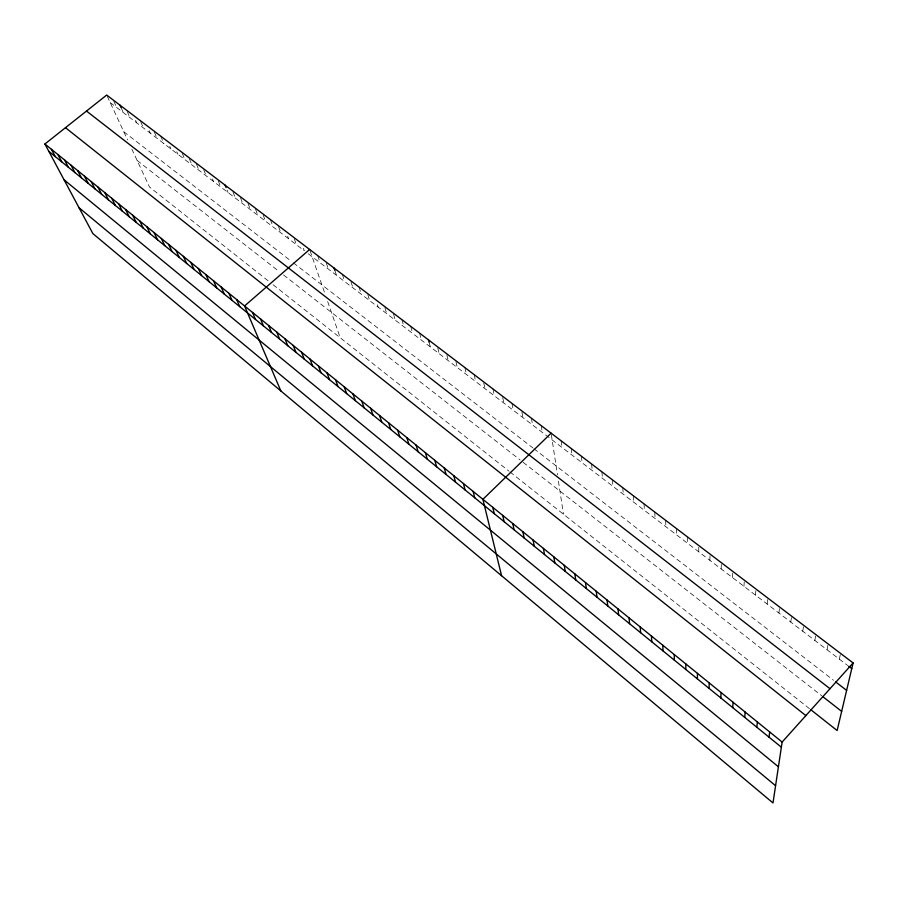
<?xml version="1.0" encoding="UTF-8"?>
<svg xmlns="http://www.w3.org/2000/svg" width="898" height="898" viewBox="0 0 898 898"><rect width="100%" height="100%" fill="white"/><g stroke="black" fill="none" stroke-linecap="round" stroke-linejoin="round"><path stroke-width="0.67" stroke-dasharray="4.49 3.37" d="M698.734 551.821L698.79 546.803M709.891 560.33L710.037 554.1M721.139 568.917L721.386 562.732M732.499 577.582L732.824 571.431M743.948 586.327L744.375 580.22M755.499 595.15L756.026 589.088M767.161 604.051L767.779 598.023M778.925 613.02L779.632 607.048M790.79 622.078L791.598 616.151M802.756 631.215L803.676 625.345M814.845 640.442L815.867 634.617M827.036 649.748L828.158 643.967M839.338 659.143L840.573 653.407M110.207 102.585L304.242 250.699L303.378 248.263M308.205 253.719L847.622 665.463M123.789 131.77L291.21 261.161M293.377 262.833L532.862 447.9M533.906 448.708L833.535 680.269M137.125 160.45L279.39 271.701M283.555 274.956L520.122 459.944M523.13 462.302L821.704 695.782M268.087 280.76L149.495 187.02L131.871 149.147M273.082 284.711L508.942 471.136M510.03 471.989L809.738 708.881M107.289 96.311L127.583 139.931M113.866 101.328L116.774 107.603M121.073 107.625L123.374 112.643M127.179 111.453L130.03 117.717M135.598 120.332L136.721 122.835M140.672 121.724L143.467 127.976M149.147 130.659L150.258 133.162M154.344 132.129L157.094 138.371M160.697 136.137L163.975 143.624M169.823 146.419L170.901 148.911M176.805 151.751L177.871 154.243M182.249 153.378L184.898 159.597M189.355 158.789L191.97 164.996M196.505 164.233L199.087 170.429M203.7 169.711L206.259 175.907M212.467 178.938L213.477 181.418M218.248 180.79L220.751 186.975M227.082 190.084L228.07 192.554M233.009 192.015L235.444 198.189M240.473 197.695L242.875 203.857M247.983 203.419L250.351 209.571M255.548 209.178L257.883 215.318M263.159 214.97L265.471 221.11M270.388 219.595L273.115 226.936M278.571 226.7L280.816 232.818M287.686 236.286L288.561 238.733M294.196 238.599L296.374 244.694M310.057 250.677L324.616 292.726M327.68 301.56L340.219 337.771M317.712 255.604L320.193 262.878M326.266 263.002L328.286 269.052M334.853 270.444L336.447 275.282M342.318 274.317L344.652 281.545M351.017 281.86L352.936 287.865M359.032 287.034L361.277 294.23M367.843 294.656L369.673 300.639M377.429 304.714L378.137 307.105M384.928 307.666L386.668 313.615M393.56 314.244L395.266 320.182M401.934 319.677L403.932 326.793M410.712 326.367L412.653 333.45M419.568 333.091L421.454 340.162M429.098 342.228L430.31 346.931M437.775 347.896L439.245 353.745M446.822 354.777L448.248 360.626M455.937 361.726L457.329 367.551M464.872 367.563L466.466 374.533M474.144 374.623L475.693 381.56M483.741 382.896L484.976 388.654M492.923 388.913L494.349 395.805M502.7 397.511L503.789 403.011M512.017 403.426L513.308 410.274M521.918 412.148L522.894 417.604M531.403 418.187L532.57 424.979M541.225 425.663L542.325 432.421M551.327 434.542L557.467 474.851M558.433 481.171L563.461 514.228M561.104 440.783L562.058 447.496M571.173 448.439L572.06 455.118M581.32 456.162L582.129 462.807M591.546 463.94L592.287 470.563M601.862 471.798L602.536 478.387M612.268 479.712L612.863 486.267M622.763 487.704L623.279 494.226M633.348 495.752L633.786 502.24M644.023 503.868L644.382 510.333M654.788 512.062L655.069 518.483M665.654 520.324L665.845 526.711M676.609 528.664L676.71 535.006M687.655 537.071L687.677 543.38"/><path stroke-width="1.35" d="M697.398 678.888L697.454 673.377M709.061 688.384L709.218 682.918M720.836 697.959L721.083 692.549M732.723 707.624L733.071 702.27M744.711 717.379L745.16 712.08M756.812 727.223L757.373 721.981M769.036 737.157L769.698 731.982M853.1 662.949L782.136 742.062L772.987 802.947L92.853 233.559L44.9 144.006L106.694 95.053L853.1 662.949L837.138 730.534L810.748 709.678M551.125 433.195L482.899 499.322L501.567 575.719M309.642 249.464L244.559 305.971L280.872 390.967M848.655 666.249L851.764 668.617M835.712 681.952L846.623 690.382M86.5 111.06L829.988 688.71M822.748 696.59L841.662 711.384M65.487 127.696L805.865 715.616M44.9 144.006L782.136 742.062M48.829 151.347L781.361 747.192M64.061 179.78L778.42 766.802M79.002 207.707L775.58 785.716M51.377 149.259L55.283 156.6M57.899 154.546L61.771 161.876M64.465 159.878L68.315 167.196M71.077 165.243L74.893 172.551M77.722 170.642L81.527 177.939M84.423 176.075L88.195 183.372M91.181 181.553L94.919 188.838M97.972 187.065L101.676 194.338M104.819 192.61L108.49 199.884M111.7 198.2L115.348 205.462M118.648 203.835L122.263 211.075M125.63 209.503L129.222 216.732M132.668 215.206L136.227 222.435M139.762 220.964L143.276 228.171M146.89 226.745L150.381 233.951M154.086 232.582L157.543 239.777M161.326 238.453L164.749 245.637M168.622 244.368L172.001 251.541M175.963 250.329L179.319 257.479M183.36 256.334L186.683 263.473M190.825 262.384L194.091 269.501M119.928 105.122L121.073 107.625M198.323 268.468L201.567 275.585M205.889 274.608L209.088 281.703M213.511 280.793L216.676 287.865M221.189 287.012L224.309 294.084M228.923 293.287L231.998 300.336M236.713 299.606L239.755 306.645M252.518 312.437L255.47 319.43M260.532 318.936L263.451 325.918M268.614 325.491L271.488 332.462M276.764 332.103L279.581 339.04M225.117 185.145L226.105 187.615M284.969 338.759L287.742 345.685M293.231 345.461L295.97 352.375M301.571 352.218L304.254 359.11M309.967 359.032L312.605 365.901M318.431 365.901L321.024 372.749M326.962 372.816L329.499 379.641M335.549 379.798L338.041 386.6M344.215 386.825L346.662 393.605M352.948 393.908L355.339 400.665M361.759 401.047L364.083 407.782M370.627 408.242L372.906 414.955M379.573 415.505L381.796 422.183M334.056 268.031L334.853 270.444M388.587 422.812L390.753 429.469M397.679 430.187L399.79 436.821M406.839 437.618L408.893 444.218M416.077 445.116L418.075 451.683M425.383 452.671L427.325 459.215M434.778 460.281L436.653 466.803M444.241 467.959L446.059 474.447M453.793 475.704L455.533 482.159M463.413 483.517L465.097 489.938M428.481 339.882L429.098 342.228M473.123 491.386L474.739 497.784M492.778 507.336L494.259 513.656M502.723 515.407L504.137 521.704M512.758 523.545L514.105 529.809M522.883 531.762L524.163 537.981M533.098 540.046L534.299 546.231M543.391 548.397L544.525 554.537M553.774 556.816L554.829 562.934M564.258 565.313L565.235 571.386M574.821 573.889L575.719 579.917M585.485 582.544L586.304 588.527M596.238 591.266L596.979 597.204M607.082 600.066L607.744 605.97M618.026 608.945L618.599 614.804M629.071 617.903L629.565 623.717M640.218 626.939L640.622 632.708M651.454 636.053L651.768 641.778M662.803 645.258L663.027 650.927M674.241 654.541L674.376 660.165M685.791 663.914L685.836 669.493"/></g></svg>
